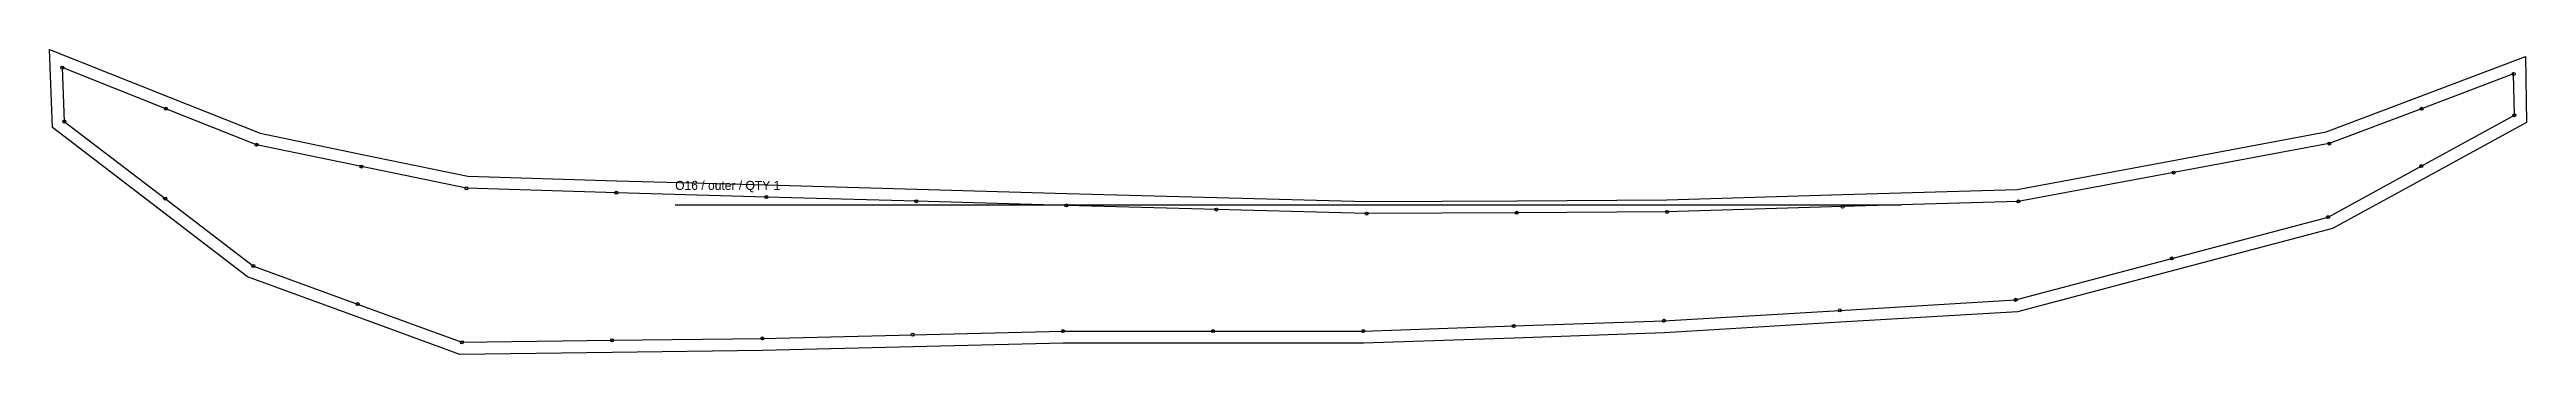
# Model space of a CAD drawing. Header units: millimetres. Extents: x -13 to 2463, y -12 to 292.
import ezdxf

# ---------------------------------------------------------------- set-up
doc = ezdxf.new("R2010")
doc.units = ezdxf.units.MM
for name, color, linetype in [('CUT', 7, 'Continuous'), ('GRAIN', 3, 'Continuous'), ('ID', 7, 'Continuous'), ('NOTCH', 1, 'Continuous'), ('SEW', 5, 'Continuous')]:
    doc.layers.add(name, color=color, linetype=linetype)

msp = doc.modelspace()

# ---------------------------------------------------------------- linework, layer by layer
at = {"layer": 'CUT'}
msp.add_lwpolyline([(-9.7, 214.2), (-12.7, 292.1), (108, 244.2), (197.7, 208.6), (301.6, 187.1), (405.4, 165.7), (554.3, 161.3), (704.2, 157), (854.2, 152.7), (1004.1, 148.6), (1154, 144.5), (1303.8, 140.5), (1453.8, 141.3), (1603.8, 142.2), (1779.3, 147.4), (1954, 152.5), (2108.4, 181.2), (2262.8, 209.9), (2353.9, 244.3), (2462.1, 285.1), (2463.1, 219.5), (2363.7, 165.2), (2269.3, 113.7), (2111.7, 72.1), (1954.3, 30.5), (1777.4, 20), (1601.6, 9.5), (1451.2, 4.3), (1300.7, -0.8), (1150.4, -0.8), (1000.5, -0.8), (850.4, -4.4), (700, -8.1), (549.8, -10), (397.4, -12), (291.2, 26.8), (185.2, 65.5), (95.6, 133.9)], close=True, dxfattribs=at)
at = {"layer": 'GRAIN'}
msp.add_line((612.7, 137.1), (1838.2, 137.1), dxfattribs=at)
at = {"layer": 'NOTCH'}
for centre in [(0, 274.1), (2450.3, 267.8), (103.6, 233), (2358.2, 233), (2451, 226.6), (2, 220.3), (194.3, 197.1), (2266, 198.3), (299.1, 175.4), (2357.9, 175.8), (404, 153.7), (554, 149.3), (2110.6, 169.4), (102.9, 143.5), (703.9, 145), (853.8, 140.8), (1003.8, 136.6), (1153.7, 132.5), (1303.7, 128.5), (1453.9, 129.3), (1604, 130.2), (1779.6, 135.4), (1955.2, 140.6), (2264.8, 124.9), (191.1, 76.1), (2108.6, 83.7), (295.3, 38.1), (1776.7, 31.9), (1952.4, 42.4), (399.5, 0), (549.6, 2), (699.8, 3.9), (850.1, 7.6), (1000.3, 11.2), (1150.4, 11.2), (1300.5, 11.2), (1450.8, 16.3), (1601, 21.5)]:
    msp.add_circle(centre, 1.5, dxfattribs=at)
at = {"layer": 'SEW'}
msp.add_lwpolyline([(2, 220.3), (102.9, 143.5), (191.1, 76.1), (295.3, 38.1), (399.5, 0), (549.6, 2), (699.8, 3.9), (850.1, 7.6), (1000.3, 11.2), (1150.4, 11.2), (1300.5, 11.2), (1450.8, 16.3), (1601, 21.5), (1776.7, 31.9), (1952.4, 42.4), (2108.6, 83.7), (2264.8, 124.9), (2357.9, 175.8), (2451, 226.6), (2450.3, 267.8), (2358.2, 233), (2266, 198.3), (2110.6, 169.4), (1955.2, 140.6), (1779.6, 135.4), (1604, 130.2), (1453.9, 129.3), (1303.7, 128.5), (1153.7, 132.5), (1003.8, 136.6), (853.8, 140.8), (703.9, 145), (554, 149.3), (404, 153.7), (299.1, 175.4), (194.3, 197.1), (103.6, 233), (0, 274.1)], close=True, dxfattribs=at)

# ---------------------------------------------------------------- texts
at = {"layer": 'ID'}
msp.add_text('O16 / outer / QTY 1', height=9, dxfattribs=at).set_placement((612.7, 152.1))

doc.saveas('drawing.dxf')
